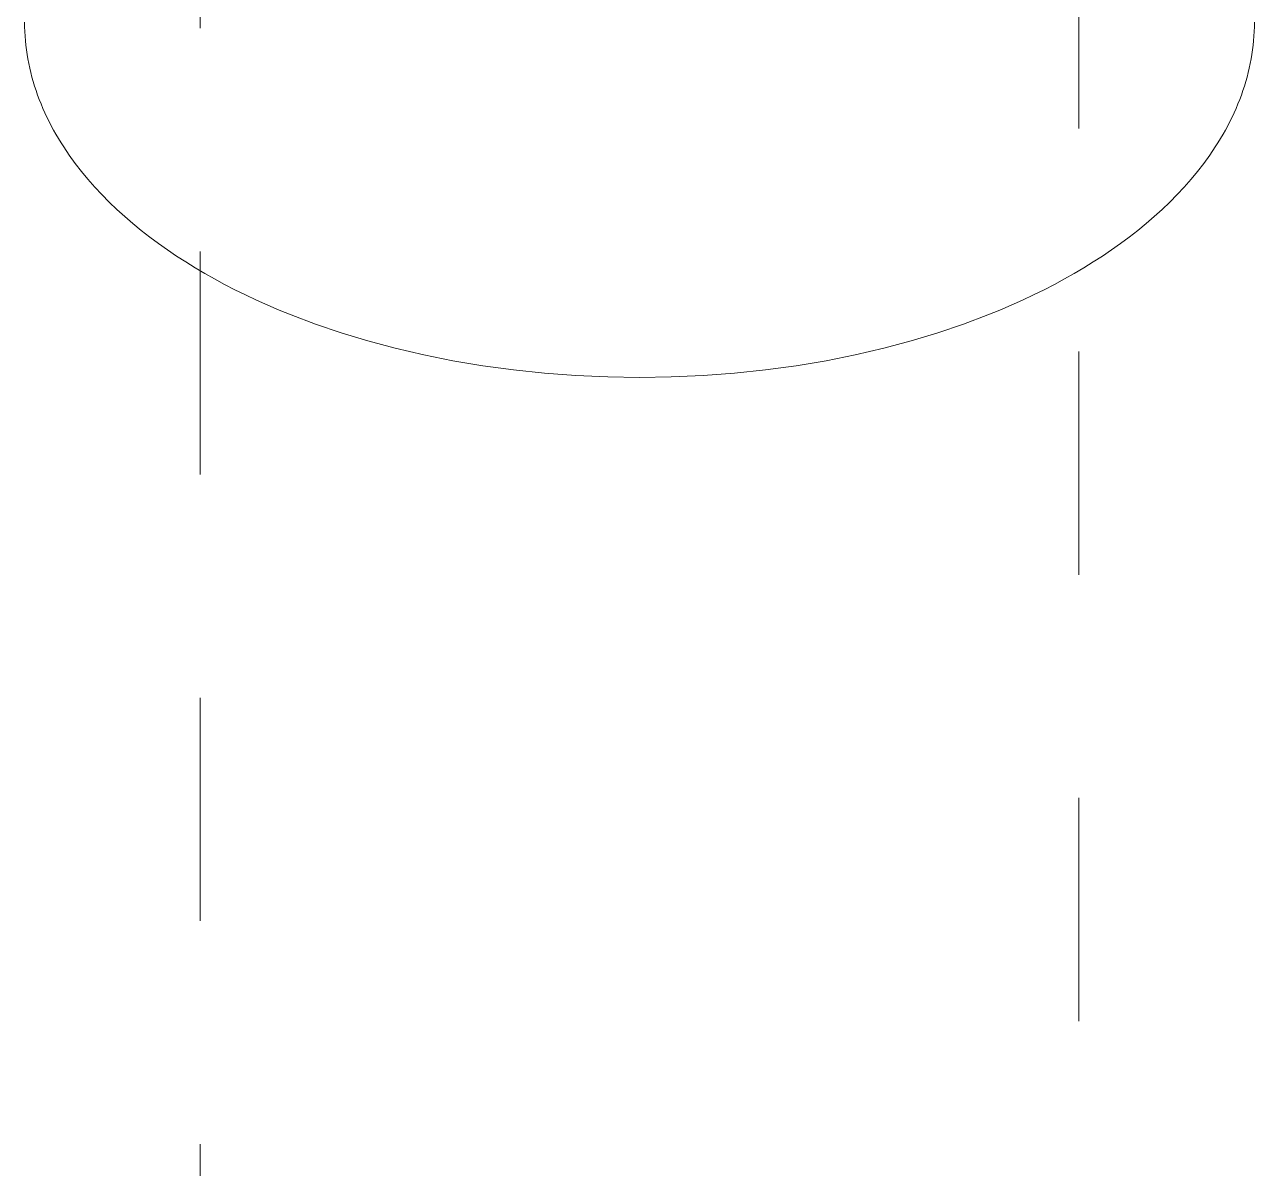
# Model space of a CAD drawing. Header units: inches. Extents: x -14 to 184, y -4 to 134.
# Drawn here: x 101.93 to 102.481, y 62.991 to 63.503 of the extents above; entities that cross this region are included whole.
import ezdxf

# ---------------------------------------------------------------- set-up
doc = ezdxf.new("R2010")
doc.units = ezdxf.units.IN
doc.linetypes.add('HIDDEN', pattern=[1.905, 1.27, -0.635])
doc.layers.add('ZANO_R', color=7, linetype='Continuous', lineweight=0)
doc.layers.add('ZANO_R_przerywana', color=250, linetype='HIDDEN', lineweight=0)

msp = doc.modelspace()

# ---------------------------------------------------------------- linework, layer by layer
at = {"layer": 'ZANO_R'}
for p, q in [((101.92955, 63.50411), (101.92957, 63.50205)), ((101.92957, 63.50205), (101.92964, 63.49999)), ((102.48063, 63.49999), (102.4807, 63.50205)), ((102.4807, 63.50205), (102.48073, 63.50411)), ((101.92964, 63.49999), (101.92975, 63.49793)), ((101.92975, 63.49793), (101.92992, 63.49587)), ((102.48036, 63.49587), (102.48052, 63.49793)), ((102.48052, 63.49793), (102.48063, 63.49999)), ((101.92992, 63.49587), (101.93012, 63.49382)), ((101.93012, 63.49382), (101.93038, 63.49177)), ((101.93038, 63.49177), (101.93067, 63.48972)), ((102.4796, 63.48972), (102.4799, 63.49177)), ((102.4799, 63.49177), (102.48015, 63.49382)), ((102.48015, 63.49382), (102.48036, 63.49587)), ((101.93067, 63.48972), (101.93102, 63.48767)), ((101.93102, 63.48767), (101.93141, 63.48563)), ((101.93141, 63.48563), (101.93185, 63.4836)), ((102.47843, 63.4836), (102.47886, 63.48563)), ((102.47886, 63.48563), (102.47925, 63.48767)), ((102.47925, 63.48767), (102.4796, 63.48972)), ((101.93185, 63.4836), (101.93233, 63.48157)), ((101.93233, 63.48157), (101.93285, 63.47954)), ((102.47742, 63.47954), (102.47795, 63.48157)), ((102.47795, 63.48157), (102.47843, 63.4836)), ((101.93285, 63.47954), (101.93342, 63.47752)), ((101.93342, 63.47752), (101.93403, 63.47551)), ((101.93403, 63.47551), (101.93469, 63.4735)), ((102.47558, 63.4735), (102.47624, 63.47551)), ((102.47624, 63.47551), (102.47685, 63.47752)), ((102.47685, 63.47752), (102.47742, 63.47954)), ((101.93469, 63.4735), (101.93539, 63.4715)), ((101.93539, 63.4715), (101.93614, 63.46951)), ((101.93614, 63.46951), (101.93693, 63.46753)), ((102.47335, 63.46753), (102.47413, 63.46951)), ((102.47413, 63.46951), (102.47488, 63.4715)), ((102.47488, 63.4715), (102.47558, 63.4735)), ((101.93693, 63.46753), (101.93776, 63.46556)), ((101.93776, 63.46556), (101.93863, 63.46359)), ((101.93863, 63.46359), (101.93954, 63.46164)), ((102.47073, 63.46164), (102.47164, 63.46359)), ((102.47164, 63.46359), (102.47252, 63.46556)), ((102.47252, 63.46556), (102.47335, 63.46753)), ((101.93954, 63.46164), (101.9405, 63.4597)), ((101.9405, 63.4597), (101.94149, 63.45776)), ((101.94149, 63.45776), (101.94253, 63.45584)), ((102.46774, 63.45584), (102.46878, 63.45776)), ((102.46878, 63.45776), (102.46977, 63.4597)), ((102.46977, 63.4597), (102.47073, 63.46164)), ((101.94253, 63.45584), (101.94361, 63.45393)), ((101.94361, 63.45393), (101.94472, 63.45203)), ((101.94472, 63.45203), (101.94588, 63.45015)), ((102.46439, 63.45015), (102.46555, 63.45203)), ((102.46555, 63.45203), (102.46667, 63.45393)), ((102.46667, 63.45393), (102.46774, 63.45584)), ((101.94588, 63.45015), (101.94707, 63.44827)), ((101.94707, 63.44827), (101.94957, 63.44456)), ((102.4607, 63.44456), (102.4632, 63.44827)), ((102.4632, 63.44827), (102.46439, 63.45015)), ((101.94957, 63.44456), (101.95222, 63.44091)), ((102.45806, 63.44091), (102.4607, 63.44456)), ((101.95222, 63.44091), (101.955, 63.43731)), ((101.955, 63.43731), (101.95793, 63.43378)), ((102.45235, 63.43378), (102.45527, 63.43731)), ((102.45527, 63.43731), (102.45806, 63.44091)), ((101.95793, 63.43378), (101.96098, 63.43031)), ((101.96098, 63.43031), (101.96417, 63.4269)), ((102.44611, 63.4269), (102.44929, 63.43031)), ((102.44929, 63.43031), (102.45235, 63.43378)), ((101.96417, 63.4269), (101.96747, 63.42356)), ((102.4428, 63.42356), (102.44611, 63.4269)), ((101.96747, 63.42356), (101.97089, 63.42028)), ((101.97089, 63.42028), (101.97442, 63.41708)), ((102.43585, 63.41708), (102.43938, 63.42028)), ((102.43938, 63.42028), (102.4428, 63.42356)), ((101.97442, 63.41708), (101.97806, 63.41395)), ((101.97806, 63.41395), (101.98179, 63.41089)), ((102.42848, 63.41089), (102.43221, 63.41395)), ((102.43221, 63.41395), (102.43585, 63.41708)), ((101.98179, 63.41089), (101.98562, 63.4079)), ((101.98562, 63.4079), (101.98954, 63.405)), ((102.42073, 63.405), (102.42465, 63.4079)), ((102.42465, 63.4079), (102.42848, 63.41089)), ((101.98954, 63.405), (101.99354, 63.40216)), ((102.41673, 63.40216), (102.42073, 63.405)), ((101.99354, 63.40216), (101.99762, 63.3994)), ((101.99762, 63.3994), (102.00177, 63.39672)), ((102.4085, 63.39672), (102.41265, 63.3994)), ((102.41265, 63.3994), (102.41673, 63.40216)), ((102.00177, 63.39672), (102.00599, 63.39412)), ((102.00599, 63.39412), (102.01026, 63.3916)), ((102.01026, 63.3916), (102.01464, 63.38913)), ((102.39564, 63.38913), (102.40001, 63.3916)), ((102.40001, 63.3916), (102.40429, 63.39412)), ((102.40429, 63.39412), (102.4085, 63.39672)), ((102.01464, 63.38913), (102.01915, 63.38669)), ((102.01915, 63.38669), (102.02379, 63.3843)), ((102.38649, 63.3843), (102.39113, 63.38669)), ((102.39113, 63.38669), (102.39564, 63.38913)), ((102.02379, 63.3843), (102.02856, 63.38194)), ((102.02856, 63.38194), (102.03347, 63.37963)), ((102.3768, 63.37963), (102.38171, 63.38194)), ((102.38171, 63.38194), (102.38649, 63.3843)), ((102.03347, 63.37963), (102.03851, 63.37737)), ((102.03851, 63.37737), (102.04368, 63.37516)), ((102.04368, 63.37516), (102.04898, 63.373)), ((102.3613, 63.373), (102.36659, 63.37516)), ((102.36659, 63.37516), (102.37176, 63.37737)), ((102.37176, 63.37737), (102.3768, 63.37963)), ((102.04898, 63.373), (102.05995, 63.36886)), ((102.35032, 63.36886), (102.3613, 63.373)), ((102.05995, 63.36886), (102.07141, 63.36498)), ((102.07141, 63.36498), (102.08333, 63.36138)), ((102.32695, 63.36138), (102.33887, 63.36498)), ((102.33887, 63.36498), (102.35032, 63.36886)), ((102.08333, 63.36138), (102.09568, 63.35808)), ((102.31459, 63.35808), (102.32695, 63.36138)), ((102.09568, 63.35808), (102.10843, 63.35511)), ((102.10843, 63.35511), (102.12154, 63.35249)), ((102.28873, 63.35249), (102.30184, 63.35511)), ((102.30184, 63.35511), (102.31459, 63.35808)), ((102.12154, 63.35249), (102.13497, 63.35024)), ((102.13497, 63.35024), (102.14867, 63.34837)), ((102.14867, 63.34837), (102.16259, 63.3469)), ((102.24769, 63.3469), (102.26161, 63.34837)), ((102.26161, 63.34837), (102.27531, 63.35024)), ((102.27531, 63.35024), (102.28873, 63.35249)), ((102.16259, 63.3469), (102.17667, 63.34584)), ((102.17667, 63.34584), (102.19088, 63.34521)), ((102.19088, 63.34521), (102.20514, 63.34499)), ((102.20514, 63.34499), (102.2194, 63.34521)), ((102.2194, 63.34521), (102.2336, 63.34584)), ((102.2336, 63.34584), (102.24769, 63.3469))]:
    msp.add_line(p, q, dxfattribs=at)
at = {"layer": 'ZANO_R_przerywana', "ltscale": 0.05}
for p, q in [((102.00829, 59.90149), (102.00829, 63.75553)), ((102.40199, 63.75656), (102.40199, 59.90149))]:
    msp.add_line(p, q, dxfattribs=at)

doc.saveas('drawing.dxf')
